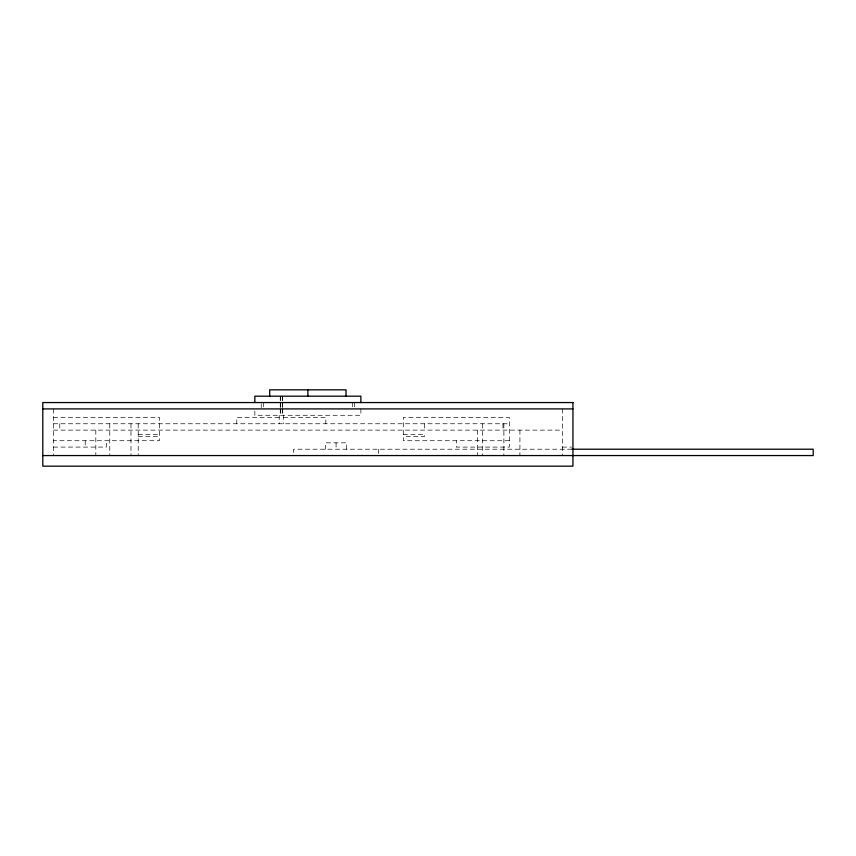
<?xml version="1.0" encoding="UTF-8"?>
<svg xmlns="http://www.w3.org/2000/svg" width="856" height="856" viewBox="0 0 856 856"><rect width="100%" height="100%" fill="white"/><g stroke="black" fill="none" stroke-linecap="round" stroke-linejoin="round"><path stroke-width="0.64" stroke-dasharray="4.28 3.21" d="M53.404 417.396L159.43 417.396L159.43 440.722L53.404 440.722M279.206 417.396L236.791 417.396L236.791 423.763M283.443 417.396L325.858 417.396L325.858 423.763M53.404 423.763L509.32 423.763M53.404 430.119L562.338 430.119M138.223 434.367L159.43 434.367M403.294 434.367L424.501 434.367L424.501 436.485L403.294 436.485M138.223 436.485L159.43 436.485M509.32 440.722L403.294 440.722L403.294 417.396L509.32 417.396L509.32 447.089L456.312 447.089L456.312 440.722M53.404 447.089L106.412 447.089L106.412 440.722M562.338 447.089L571.615 447.089M571.84 449.207L293.661 449.207L293.661 454.29M562.338 408.911L562.338 455.563M519.924 430.119L519.924 455.563M503.884 423.763L503.884 455.563M502.964 423.763L502.964 430.119M482.688 423.763L482.688 455.563M477.52 430.119L477.52 455.563M424.501 423.763L424.501 430.119M378.48 449.207L378.48 455.563M360.879 408.911L360.879 415.278L254.853 415.278L254.853 408.911M354.523 402.555L354.523 407.638M352.405 402.555L352.405 407.638M346.68 449.207L346.68 442.841L325.473 442.841L325.473 449.207M336.076 442.841L336.076 449.207M283.443 415.278L283.443 423.763M282.426 396.189L282.426 401.282M282.416 402.555L282.416 407.638M282.416 408.911L282.416 415.278M282.384 396.189L282.384 407.638M282.384 408.911L282.384 415.278M280.308 396.189L280.308 401.282M280.308 402.555L280.308 407.638M280.308 408.911L280.308 415.278M280.265 396.189L280.265 407.638M280.265 408.911L280.265 415.278M279.206 415.278L279.206 423.763M263.338 402.555L263.338 407.638M261.219 403.829L261.219 407.638M138.223 423.763L138.223 455.563M130.979 423.763L130.979 455.563M109.771 423.763L109.771 455.563M95.819 430.119L95.819 455.563M85.215 440.722L85.215 447.089M59.76 423.763L59.76 430.119M53.404 408.911L53.404 455.563"/><path stroke-width="1.28" d="M42.8 408.911L572.942 408.911M571.84 449.207L813.2 449.207L813.2 455.563L42.8 455.563M360.879 402.555L360.879 396.189L254.853 396.189L254.853 402.555M346.038 396.189L346.038 389.833L269.704 389.833L269.704 396.189M307.871 389.833L307.871 396.189M572.942 402.555L42.8 402.555L42.8 466.167L572.942 466.167L572.942 402.555"/></g></svg>
